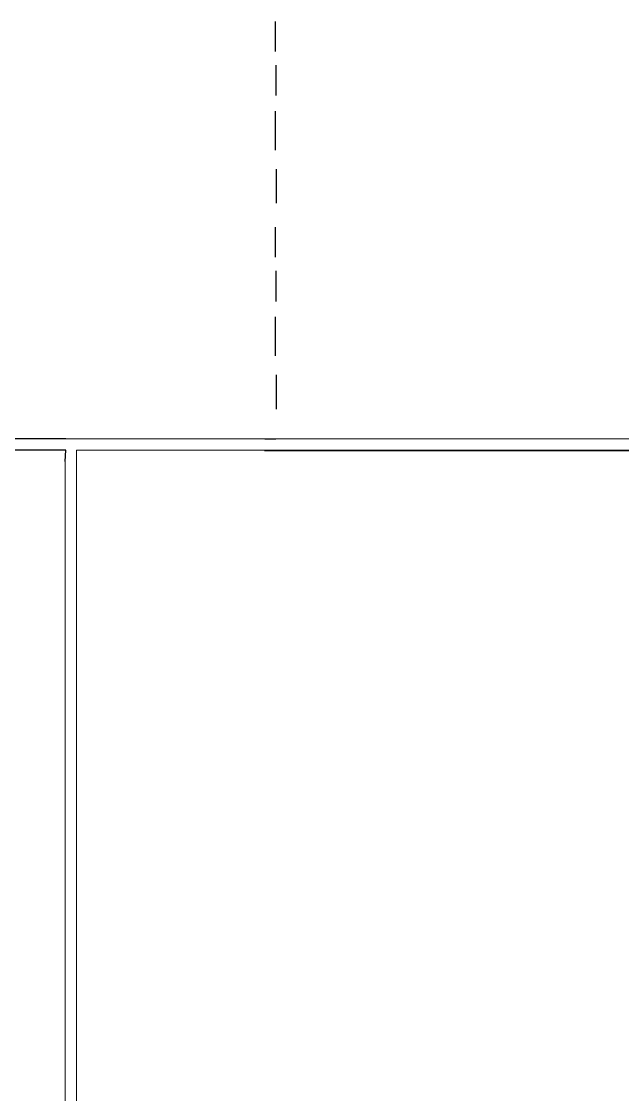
# Model space of a CAD drawing. Header units: feet. Extents: x 344914 to 345457, y 7396879 to 7397422.
# Drawn here: x 345243.52 to 345251.51, y 7397168.4 to 7397182.67 of the extents above; entities that cross this region are included whole.
import ezdxf

# ---------------------------------------------------------------- set-up
doc = ezdxf.new("R2010")
doc.units = ezdxf.units.FT
doc.header["$MEASUREMENT"] = 0
for name, color, linetype, lineweight in [('corremao', 7, 'Continuous', 25), ('janela', 160, 'Continuous', 9), ('parede', 7, 'Continuous', 18)]:
    doc.layers.add(name, color=color, linetype=linetype, lineweight=lineweight)
doc.layers.add('PECAS', color=2, linetype='Continuous')

msp = doc.modelspace()

# ---------------------------------------------------------------- linework, layer by layer
at = {"layer": 'corremao'}
for p, q in [((345244.115, 7397177.119), (345241.96, 7397177.119)), ((345246.756, 7397177.119), (345246.906, 7397177.119)), ((345244.115, 7397176.969), (345241.96, 7397176.969)), ((345244.106, 7397176.819), (345244.115, 7397176.969))]:
    msp.add_line(p, q, dxfattribs=at)
at = {"layer": 'janela'}
msp.add_line((345266.561, 7397176.96), (345246.754, 7397176.96), dxfattribs=at)
at = {"layer": 'parede'}
for p, q in [((345246.756, 7397177.119), (345244.115, 7397177.119)), ((345246.906, 7397177.119), (345265.396, 7397177.119)), ((345244.256, 7397164.545), (345244.256, 7397176.969)), ((345246.756, 7397176.969), (345244.256, 7397176.969)), ((345246.756, 7397176.969), (345265.396, 7397176.969)), ((345244.106, 7397164.545), (345244.106, 7397176.819))]:
    msp.add_line(p, q, dxfattribs=at)
at = {"layer": 'PECAS'}
for p, q in [((345246.897, 7397182.668), (345246.897, 7397182.269)), ((345246.903, 7397182.089), (345246.903, 7397181.682)), ((345246.896, 7397181.475), (345246.896, 7397180.959)), ((345246.909, 7397180.704), (345246.909, 7397180.251)), ((345246.897, 7397179.933), (345246.897, 7397179.534)), ((345246.903, 7397179.353), (345246.903, 7397178.947)), ((345246.896, 7397178.74), (345246.896, 7397178.223)), ((345246.909, 7397177.968), (345246.909, 7397177.515))]:
    msp.add_line(p, q, dxfattribs=at)

doc.saveas('drawing.dxf')
